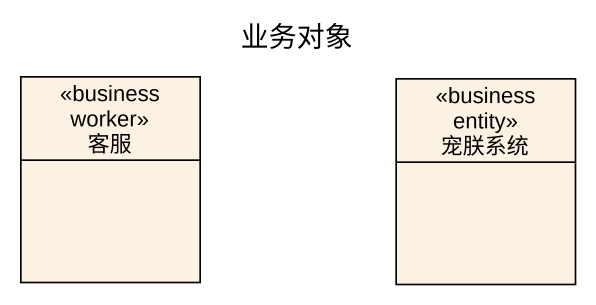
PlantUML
@startuml
title 业务对象
hide circle
hide empty members
class 客服 <<business worker>>
class 宠朕系统 <<business entity>>
@enduml
